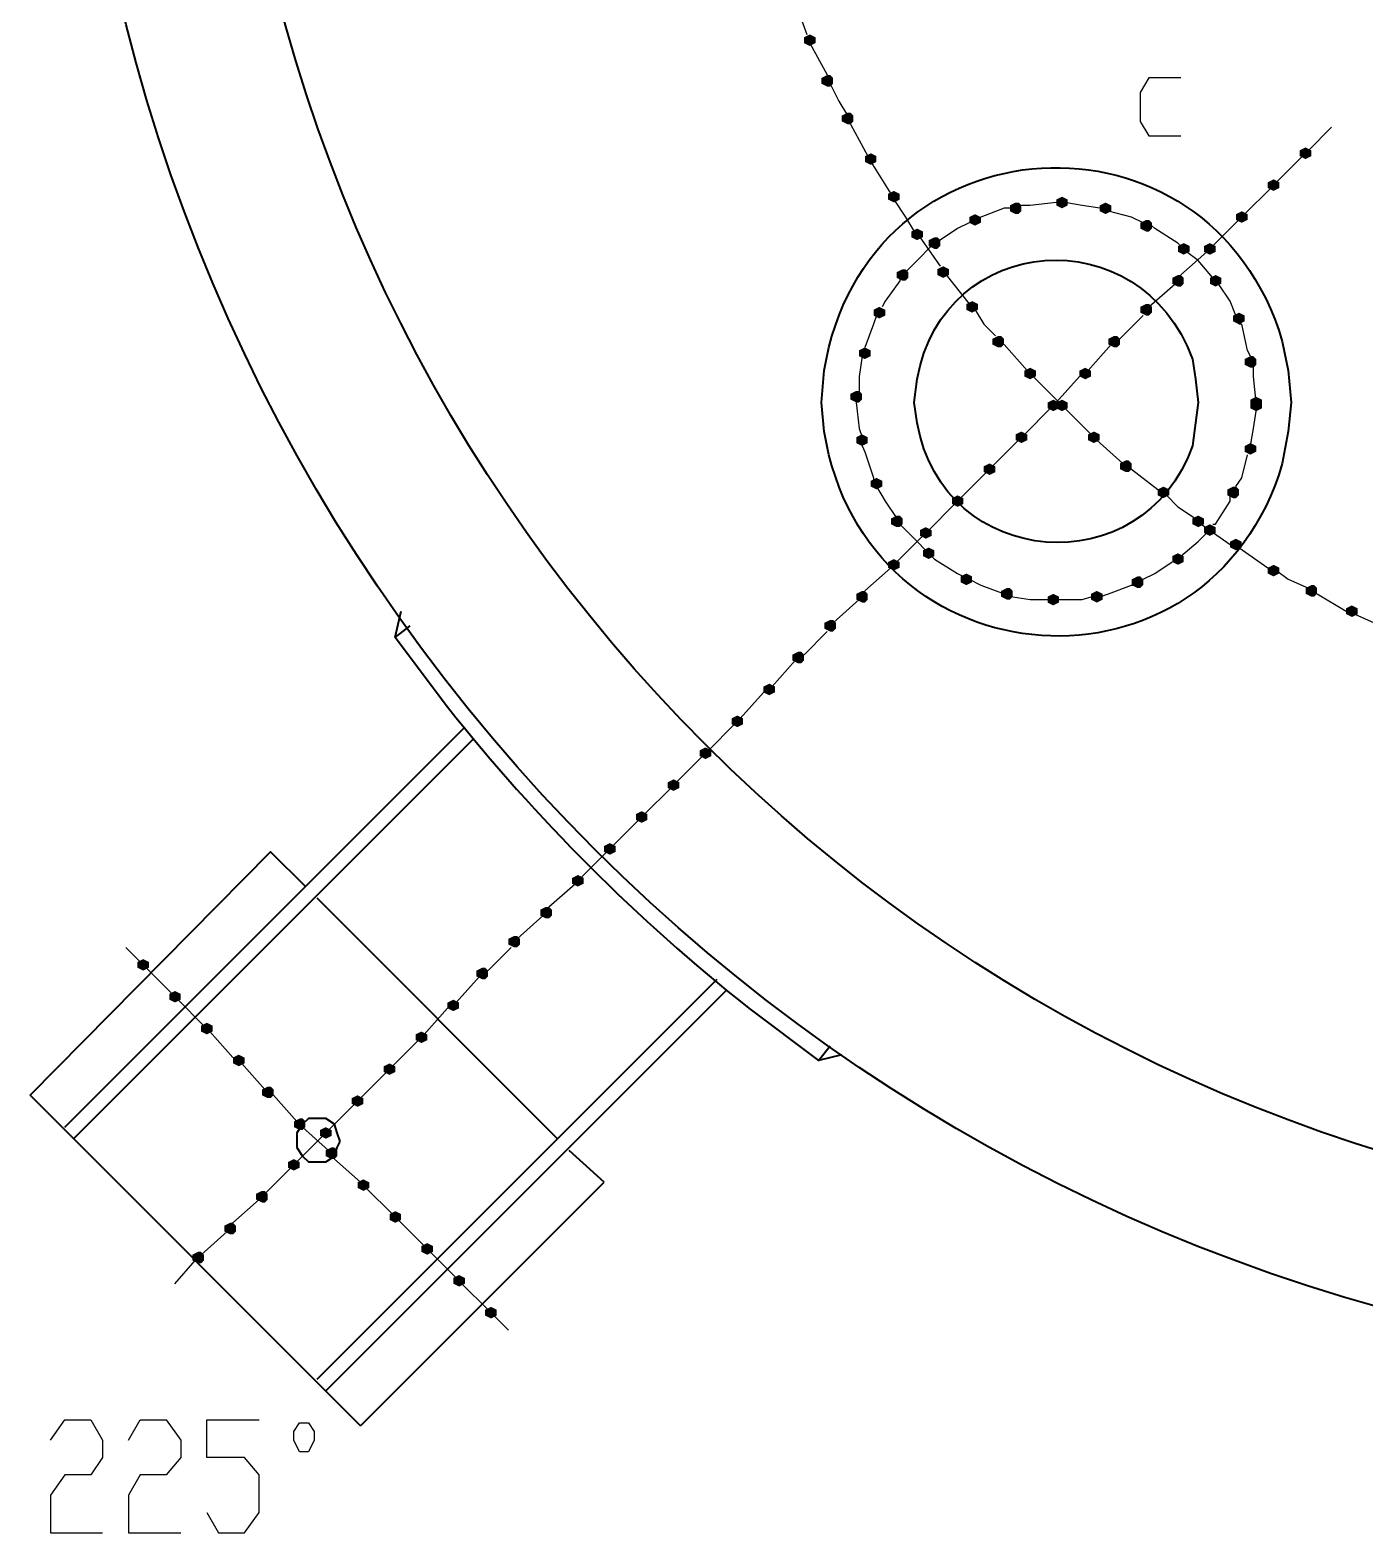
# Model space of a CAD drawing. Header units: millimetres. Extents: x 0 to 822, y 14 to 1153.
# Drawn here: x 140.2 to 223.1, y 153.1 to 246.5 of the extents above; entities that cross this region are included whole.
import ezdxf

# ---------------------------------------------------------------- set-up
doc = ezdxf.new("R2010")
doc.units = ezdxf.units.MM
doc.layers.add('1', color=7, linetype='Continuous')

msp = doc.modelspace()

# ---------------------------------------------------------------- hatches: boundary and pattern name
h = msp.add_hatch(color=0)
h.dxf.hatch_style = 2
h.paths.add_polyline_path([(188.64, 245.481732), (188.28, 245.661732), (188.28, 246.021732), (188.64, 246.201732), (189, 246.021732), (189, 245.661732)])
h = msp.add_hatch(color=0)
h.dxf.hatch_style = 2
h.paths.add_polyline_path([(189.72, 242.961732), (189.36, 243.141732), (189.36, 243.501732), (189.72, 243.681732), (189.9, 243.681732), (190.08, 243.501732), (190.08, 243.141732), (189.9, 242.961732)])
h = msp.add_hatch(color=0)
h.dxf.hatch_style = 2
h.paths.add_polyline_path([(190.98, 240.621732), (190.62, 240.801732), (190.62, 241.161732), (190.98, 241.341732), (191.16, 241.341732), (191.34, 241.161732), (191.34, 240.801732), (191.16, 240.621732)])
h = msp.add_hatch(color=0)
h.dxf.hatch_style = 2
h.paths.add_polyline_path([(219.42, 238.461732), (219.06, 238.641732), (219.06, 239.001732), (219.42, 239.181732), (219.78, 239.001732), (219.78, 238.641732)])
h = msp.add_hatch(color=0)
h.dxf.hatch_style = 2
h.paths.add_polyline_path([(192.42, 238.101732), (192.06, 238.281732), (192.06, 238.641732), (192.42, 238.821732), (192.78, 238.641732), (192.78, 238.281732)])
h = msp.add_hatch(color=0)
h.dxf.hatch_style = 2
h.paths.add_polyline_path([(217.44, 236.481732), (217.08, 236.661732), (217.08, 237.021732), (217.44, 237.201732), (217.8, 237.021732), (217.8, 236.661732)])
h = msp.add_hatch(color=0)
h.dxf.hatch_style = 2
h.paths.add_polyline_path([(193.86, 235.761732), (193.5, 235.941732), (193.5, 236.301732), (193.86, 236.481732), (194.22, 236.301732), (194.22, 235.941732)])
h = msp.add_hatch(color=0)
h.dxf.hatch_style = 2
h.paths.add_polyline_path([(201.42, 235.041732), (201.06, 235.221732), (201.06, 235.581732), (201.42, 235.761732), (201.6, 235.761732), (201.78, 235.581732), (201.78, 235.221732), (201.6, 235.041732)])
h = msp.add_hatch(color=0)
h.dxf.hatch_style = 2
h.paths.add_polyline_path([(204.3, 235.401732), (203.94, 235.581732), (203.94, 235.941732), (204.3, 236.121732), (204.66, 235.941732), (204.66, 235.581732)])
h = msp.add_hatch(color=0)
h.dxf.hatch_style = 2
h.paths.add_polyline_path([(207, 235.041732), (206.64, 235.221732), (206.64, 235.581732), (207, 235.761732), (207.36, 235.581732), (207.36, 235.221732)])
h = msp.add_hatch(color=0)
h.dxf.hatch_style = 2
h.paths.add_polyline_path([(215.46, 234.501732), (215.1, 234.681732), (215.1, 235.041732), (215.46, 235.221732), (215.82, 235.041732), (215.82, 234.681732)])
h = msp.add_hatch(color=0)
h.dxf.hatch_style = 2
h.paths.add_polyline_path([(198.9, 234.321732), (198.54, 234.501732), (198.54, 234.861732), (198.9, 235.041732), (199.26, 234.861732), (199.26, 234.501732)])
h = msp.add_hatch(color=0)
h.dxf.hatch_style = 2
h.paths.add_polyline_path([(209.52, 233.961732), (209.16, 234.141732), (209.16, 234.501732), (209.52, 234.681732), (209.7, 234.681732), (209.88, 234.501732), (209.88, 234.141732), (209.7, 233.961732)])
h = msp.add_hatch(color=0)
h.dxf.hatch_style = 2
h.paths.add_polyline_path([(195.3, 233.421732), (194.94, 233.601732), (194.94, 233.961732), (195.3, 234.141732), (195.66, 233.961732), (195.66, 233.601732)])
h = msp.add_hatch(color=0)
h.dxf.hatch_style = 2
h.paths.add_polyline_path([(196.38, 232.881732), (196.02, 233.061732), (196.02, 233.421732), (196.38, 233.601732), (196.56, 233.601732), (196.74, 233.421732), (196.74, 233.061732), (196.56, 232.881732)])
h = msp.add_hatch(color=0)
h.dxf.hatch_style = 2
h.paths.add_polyline_path([(211.86, 232.521732), (211.5, 232.701732), (211.5, 233.061732), (211.86, 233.241732), (212.22, 233.061732), (212.22, 232.701732)])
h = msp.add_hatch(color=0)
h.dxf.hatch_style = 2
h.paths.add_polyline_path([(213.48, 232.521732), (213.12, 232.701732), (213.12, 233.061732), (213.48, 233.241732), (213.84, 233.061732), (213.84, 232.701732)])
h = msp.add_hatch(color=0)
h.dxf.hatch_style = 2
h.paths.add_polyline_path([(194.4, 230.901732), (194.04, 231.081732), (194.04, 231.441732), (194.4, 231.621732), (194.58, 231.621732), (194.76, 231.441732), (194.76, 231.081732), (194.58, 230.901732)])
h = msp.add_hatch(color=0)
h.dxf.hatch_style = 2
h.paths.add_polyline_path([(196.92, 231.081732), (196.56, 231.261732), (196.56, 231.621732), (196.92, 231.801732), (197.28, 231.621732), (197.28, 231.261732)])
h = msp.add_hatch(color=0)
h.dxf.hatch_style = 2
h.paths.add_polyline_path([(211.5, 230.541732), (211.14, 230.721732), (211.14, 231.081732), (211.5, 231.261732), (211.68, 231.261732), (211.86, 231.081732), (211.86, 230.721732), (211.68, 230.541732)])
h = msp.add_hatch(color=0)
h.dxf.hatch_style = 2
h.paths.add_polyline_path([(213.84, 230.541732), (213.48, 230.721732), (213.48, 231.081732), (213.84, 231.261732), (214.2, 231.081732), (214.2, 230.721732)])
h = msp.add_hatch(color=0)
h.dxf.hatch_style = 2
h.paths.add_polyline_path([(198.72, 228.921732), (198.36, 229.101732), (198.36, 229.461732), (198.72, 229.641732), (199.08, 229.461732), (199.08, 229.101732)])
h = msp.add_hatch(color=0)
h.dxf.hatch_style = 2
h.paths.add_polyline_path([(192.96, 228.561732), (192.6, 228.741732), (192.6, 229.101732), (192.96, 229.281732), (193.32, 229.101732), (193.32, 228.741732)])
h = msp.add_hatch(color=0)
h.dxf.hatch_style = 2
h.paths.add_polyline_path([(209.52, 228.741732), (209.16, 228.921732), (209.16, 229.281732), (209.52, 229.461732), (209.7, 229.461732), (209.88, 229.281732), (209.88, 228.921732), (209.7, 228.741732)])
h = msp.add_hatch(color=0)
h.dxf.hatch_style = 2
h.paths.add_polyline_path([(215.28, 228.201732), (214.92, 228.381732), (214.92, 228.741732), (215.28, 228.921732), (215.64, 228.741732), (215.64, 228.381732)])
h = msp.add_hatch(color=0)
h.dxf.hatch_style = 2
h.paths.add_polyline_path([(200.34, 226.761732), (199.98, 226.941732), (199.98, 227.301732), (200.34, 227.481732), (200.52, 227.481732), (200.7, 227.301732), (200.7, 226.941732), (200.52, 226.761732)])
h = msp.add_hatch(color=0)
h.dxf.hatch_style = 2
h.paths.add_polyline_path([(207.54, 226.761732), (207.18, 226.941732), (207.18, 227.301732), (207.54, 227.481732), (207.72, 227.481732), (207.9, 227.301732), (207.9, 226.941732), (207.72, 226.761732)])
h = msp.add_hatch(color=0)
h.dxf.hatch_style = 2
h.paths.add_polyline_path([(192.06, 226.041732), (191.7, 226.221732), (191.7, 226.581732), (192.06, 226.761732), (192.42, 226.581732), (192.42, 226.221732)])
h = msp.add_hatch(color=0)
h.dxf.hatch_style = 2
h.paths.add_polyline_path([(216, 225.501732), (215.64, 225.681732), (215.64, 226.041732), (216, 226.221732), (216.18, 226.221732), (216.36, 226.041732), (216.36, 225.681732), (216.18, 225.501732)])
h = msp.add_hatch(color=0)
h.dxf.hatch_style = 2
h.paths.add_polyline_path([(202.32, 224.781732), (201.96, 224.961732), (201.96, 225.321732), (202.32, 225.501732), (202.68, 225.321732), (202.68, 224.961732)])
h = msp.add_hatch(color=0)
h.dxf.hatch_style = 2
h.paths.add_polyline_path([(205.74, 224.781732), (205.38, 224.961732), (205.38, 225.321732), (205.74, 225.501732), (206.1, 225.321732), (206.1, 224.961732)])
h = msp.add_hatch(color=0)
h.dxf.hatch_style = 2
h.paths.add_polyline_path([(191.52, 223.341732), (191.16, 223.521732), (191.16, 223.881732), (191.52, 224.061732), (191.7, 224.061732), (191.88, 223.881732), (191.88, 223.521732), (191.7, 223.341732)])
h = msp.add_hatch(color=0)
h.dxf.hatch_style = 2
h.paths.add_polyline_path([(203.76, 222.801732), (203.4, 222.981732), (203.4, 223.341732), (203.76, 223.521732), (204.12, 223.341732), (204.12, 222.981732)])
h = msp.add_hatch(color=0)
h.dxf.hatch_style = 2
h.paths.add_polyline_path([(204.3, 222.801732), (203.94, 222.981732), (203.94, 223.341732), (204.3, 223.521732), (204.66, 223.341732), (204.66, 222.981732)])
h = msp.add_hatch(color=0)
h.dxf.hatch_style = 2
h.paths.add_polyline_path([(216.36, 222.981732), (216, 223.161732), (216, 223.521732), (216.36, 223.701732), (216.72, 223.521732), (216.72, 223.161732)])
h = msp.add_hatch(color=0)
h.dxf.hatch_style = 2
h.paths.add_polyline_path([(216.36, 222.801732), (216, 222.981732), (216, 223.341732), (216.36, 223.521732), (216.72, 223.341732), (216.72, 222.981732)])
h = msp.add_hatch(color=0)
h.dxf.hatch_style = 2
h.paths.add_polyline_path([(191.88, 220.641732), (191.52, 220.821732), (191.52, 221.181732), (191.88, 221.361732), (192.24, 221.181732), (192.24, 220.821732)])
h = msp.add_hatch(color=0)
h.dxf.hatch_style = 2
h.paths.add_polyline_path([(201.78, 220.821732), (201.42, 221.001732), (201.42, 221.361732), (201.78, 221.541732), (202.14, 221.361732), (202.14, 221.001732)])
h = msp.add_hatch(color=0)
h.dxf.hatch_style = 2
h.paths.add_polyline_path([(206.28, 220.821732), (205.92, 221.001732), (205.92, 221.361732), (206.28, 221.541732), (206.64, 221.361732), (206.64, 221.001732)])
h = msp.add_hatch(color=0)
h.dxf.hatch_style = 2
h.paths.add_polyline_path([(216, 220.101732), (215.64, 220.281732), (215.64, 220.641732), (216, 220.821732), (216.36, 220.641732), (216.36, 220.281732)])
h = msp.add_hatch(color=0)
h.dxf.hatch_style = 2
h.paths.add_polyline_path([(199.8, 218.841732), (199.44, 219.021732), (199.44, 219.381732), (199.8, 219.561732), (200.16, 219.381732), (200.16, 219.021732)])
h = msp.add_hatch(color=0)
h.dxf.hatch_style = 2
h.paths.add_polyline_path([(208.26, 219.021732), (207.9, 219.201732), (207.9, 219.561732), (208.26, 219.741732), (208.44, 219.741732), (208.62, 219.561732), (208.62, 219.201732), (208.44, 219.021732)])
h = msp.add_hatch(color=0)
h.dxf.hatch_style = 2
h.paths.add_polyline_path([(192.78, 217.941732), (192.42, 218.121732), (192.42, 218.481732), (192.78, 218.661732), (193.14, 218.481732), (193.14, 218.121732)])
h = msp.add_hatch(color=0)
h.dxf.hatch_style = 2
h.paths.add_polyline_path([(197.82, 216.861732), (197.46, 217.041732), (197.46, 217.401732), (197.82, 217.581732), (198.18, 217.401732), (198.18, 217.041732)])
h = msp.add_hatch(color=0)
h.dxf.hatch_style = 2
h.paths.add_polyline_path([(210.6, 217.401732), (210.24, 217.581732), (210.24, 217.941732), (210.6, 218.121732), (210.96, 217.941732), (210.96, 217.581732)])
h = msp.add_hatch(color=0)
h.dxf.hatch_style = 2
h.paths.add_polyline_path([(214.92, 217.401732), (214.56, 217.581732), (214.56, 217.941732), (214.92, 218.121732), (215.1, 218.121732), (215.28, 217.941732), (215.28, 217.581732), (215.1, 217.401732)])
h = msp.add_hatch(color=0)
h.dxf.hatch_style = 2
h.paths.add_polyline_path([(194.04, 215.601732), (193.68, 215.781732), (193.68, 216.141732), (194.04, 216.321732), (194.22, 216.321732), (194.4, 216.141732), (194.4, 215.781732), (194.22, 215.601732)])
h = msp.add_hatch(color=0)
h.dxf.hatch_style = 2
h.paths.add_polyline_path([(195.84, 214.881732), (195.48, 215.061732), (195.48, 215.421732), (195.84, 215.601732), (196.2, 215.421732), (196.2, 215.061732)])
h = msp.add_hatch(color=0)
h.dxf.hatch_style = 2
h.paths.add_polyline_path([(212.76, 215.601732), (212.4, 215.781732), (212.4, 216.141732), (212.76, 216.321732), (213.12, 216.141732), (213.12, 215.781732)])
h = msp.add_hatch(color=0)
h.dxf.hatch_style = 2
h.paths.add_polyline_path([(213.48, 215.061732), (213.12, 215.241732), (213.12, 215.601732), (213.48, 215.781732), (213.84, 215.601732), (213.84, 215.241732)])
h = msp.add_hatch(color=0)
h.dxf.hatch_style = 2
h.paths.add_polyline_path([(215.1, 214.161732), (214.74, 214.341732), (214.74, 214.701732), (215.1, 214.881732), (215.46, 214.701732), (215.46, 214.341732)])
h = msp.add_hatch(color=0)
h.dxf.hatch_style = 2
h.paths.add_polyline_path([(196.02, 213.621732), (195.66, 213.801732), (195.66, 214.161732), (196.02, 214.341732), (196.38, 214.161732), (196.38, 213.801732)])
h = msp.add_hatch(color=0)
h.dxf.hatch_style = 2
h.paths.add_polyline_path([(211.5, 213.261732), (211.14, 213.441732), (211.14, 213.801732), (211.5, 213.981732), (211.86, 213.801732), (211.86, 213.441732)])
h = msp.add_hatch(color=0)
h.dxf.hatch_style = 2
h.paths.add_polyline_path([(193.86, 212.901732), (193.5, 213.081732), (193.5, 213.441732), (193.86, 213.621732), (194.22, 213.441732), (194.22, 213.081732)])
h = msp.add_hatch(color=0)
h.dxf.hatch_style = 2
h.paths.add_polyline_path([(217.44, 212.541732), (217.08, 212.721732), (217.08, 213.081732), (217.44, 213.261732), (217.8, 213.081732), (217.8, 212.721732)])
h = msp.add_hatch(color=0)
h.dxf.hatch_style = 2
h.paths.add_polyline_path([(198.36, 212.001732), (198, 212.181732), (198, 212.541732), (198.36, 212.721732), (198.72, 212.541732), (198.72, 212.181732)])
h = msp.add_hatch(color=0)
h.dxf.hatch_style = 2
h.paths.add_polyline_path([(208.98, 211.821732), (208.62, 212.001732), (208.62, 212.361732), (208.98, 212.541732), (209.16, 212.541732), (209.34, 212.361732), (209.34, 212.001732), (209.16, 211.821732)])
h = msp.add_hatch(color=0)
h.dxf.hatch_style = 2
h.paths.add_polyline_path([(219.78, 211.281732), (219.42, 211.461732), (219.42, 211.821732), (219.78, 212.001732), (219.96, 212.001732), (220.14, 211.821732), (220.14, 211.461732), (219.96, 211.281732)])
h = msp.add_hatch(color=0)
h.dxf.hatch_style = 2
h.paths.add_polyline_path([(191.88, 210.921732), (191.52, 211.101732), (191.52, 211.461732), (191.88, 211.641732), (192.06, 211.641732), (192.24, 211.461732), (192.24, 211.101732), (192.06, 210.921732)])
h = msp.add_hatch(color=0)
h.dxf.hatch_style = 2
h.paths.add_polyline_path([(200.88, 211.101732), (200.52, 211.281732), (200.52, 211.641732), (200.88, 211.821732), (201.06, 211.821732), (201.24, 211.641732), (201.24, 211.281732), (201.06, 211.101732)])
h = msp.add_hatch(color=0)
h.dxf.hatch_style = 2
h.paths.add_polyline_path([(203.76, 210.741732), (203.4, 210.921732), (203.4, 211.281732), (203.76, 211.461732), (204.12, 211.281732), (204.12, 210.921732)])
h = msp.add_hatch(color=0)
h.dxf.hatch_style = 2
h.paths.add_polyline_path([(206.46, 210.921732), (206.1, 211.101732), (206.1, 211.461732), (206.46, 211.641732), (206.82, 211.461732), (206.82, 211.101732)])
h = msp.add_hatch(color=0)
h.dxf.hatch_style = 2
h.paths.add_polyline_path([(222.3, 210.021732), (221.94, 210.201732), (221.94, 210.561732), (222.3, 210.741732), (222.66, 210.561732), (222.66, 210.201732)])
h = msp.add_hatch(color=0)
h.dxf.hatch_style = 2
h.paths.add_polyline_path([(189.9, 209.121732), (189.54, 209.301732), (189.54, 209.661732), (189.9, 209.841732), (190.08, 209.841732), (190.26, 209.661732), (190.26, 209.301732), (190.08, 209.121732)])
h = msp.add_hatch(color=0)
h.dxf.hatch_style = 2
h.paths.add_polyline_path([(187.92, 207.141732), (187.56, 207.321732), (187.56, 207.681732), (187.92, 207.861732), (188.1, 207.861732), (188.28, 207.681732), (188.28, 207.321732), (188.1, 207.141732)])
h = msp.add_hatch(color=0)
h.dxf.hatch_style = 2
h.paths.add_polyline_path([(186.12, 205.161732), (185.76, 205.341732), (185.76, 205.701732), (186.12, 205.881732), (186.48, 205.701732), (186.48, 205.341732)])
h = msp.add_hatch(color=0)
h.dxf.hatch_style = 2
h.paths.add_polyline_path([(184.14, 203.181732), (183.78, 203.361732), (183.78, 203.721732), (184.14, 203.901732), (184.5, 203.721732), (184.5, 203.361732)])
h = msp.add_hatch(color=0)
h.dxf.hatch_style = 2
h.paths.add_polyline_path([(182.16, 201.201732), (181.8, 201.381732), (181.8, 201.741732), (182.16, 201.921732), (182.52, 201.741732), (182.52, 201.381732)])
h = msp.add_hatch(color=0)
h.dxf.hatch_style = 2
h.paths.add_polyline_path([(180.18, 199.221732), (179.82, 199.401732), (179.82, 199.761732), (180.18, 199.941732), (180.54, 199.761732), (180.54, 199.401732)])
h = msp.add_hatch(color=0)
h.dxf.hatch_style = 2
h.paths.add_polyline_path([(178.2, 197.241732), (177.84, 197.421732), (177.84, 197.781732), (178.2, 197.961732), (178.56, 197.781732), (178.56, 197.421732)])
h = msp.add_hatch(color=0)
h.dxf.hatch_style = 2
h.paths.add_polyline_path([(176.22, 195.261732), (175.86, 195.441732), (175.86, 195.801732), (176.22, 195.981732), (176.58, 195.801732), (176.58, 195.441732)])
h = msp.add_hatch(color=0)
h.dxf.hatch_style = 2
h.paths.add_polyline_path([(174.24, 193.281732), (173.88, 193.461732), (173.88, 193.821732), (174.24, 194.001732), (174.6, 193.821732), (174.6, 193.461732)])
h = msp.add_hatch(color=0)
h.dxf.hatch_style = 2
h.paths.add_polyline_path([(172.26, 191.301732), (171.9, 191.481732), (171.9, 191.841732), (172.26, 192.021732), (172.44, 192.021732), (172.62, 191.841732), (172.62, 191.481732), (172.44, 191.301732)])
h = msp.add_hatch(color=0)
h.dxf.hatch_style = 2
h.paths.add_polyline_path([(170.28, 189.501732), (169.92, 189.681732), (169.92, 190.041732), (170.28, 190.221732), (170.46, 190.221732), (170.64, 190.041732), (170.64, 189.681732), (170.46, 189.501732)])
h = msp.add_hatch(color=0)
h.dxf.hatch_style = 2
h.paths.add_polyline_path([(147.24, 188.061732), (146.88, 188.241732), (146.88, 188.601732), (147.24, 188.781732), (147.6, 188.601732), (147.6, 188.241732)])
h = msp.add_hatch(color=0)
h.dxf.hatch_style = 2
h.paths.add_polyline_path([(168.3, 187.521732), (167.94, 187.701732), (167.94, 188.061732), (168.3, 188.241732), (168.48, 188.241732), (168.66, 188.061732), (168.66, 187.701732), (168.48, 187.521732)])
h = msp.add_hatch(color=0)
h.dxf.hatch_style = 2
h.paths.add_polyline_path([(149.22, 186.081732), (148.86, 186.261732), (148.86, 186.621732), (149.22, 186.801732), (149.58, 186.621732), (149.58, 186.261732)])
h = msp.add_hatch(color=0)
h.dxf.hatch_style = 2
h.paths.add_polyline_path([(166.5, 185.541732), (166.14, 185.721732), (166.14, 186.081732), (166.5, 186.261732), (166.86, 186.081732), (166.86, 185.721732)])
h = msp.add_hatch(color=0)
h.dxf.hatch_style = 2
h.paths.add_polyline_path([(151.2, 184.101732), (150.84, 184.281732), (150.84, 184.641732), (151.2, 184.821732), (151.56, 184.641732), (151.56, 184.281732)])
h = msp.add_hatch(color=0)
h.dxf.hatch_style = 2
h.paths.add_polyline_path([(164.52, 183.561732), (164.16, 183.741732), (164.16, 184.101732), (164.52, 184.281732), (164.88, 184.101732), (164.88, 183.741732)])
h = msp.add_hatch(color=0)
h.dxf.hatch_style = 2
h.paths.add_polyline_path([(153.18, 182.121732), (152.82, 182.301732), (152.82, 182.661732), (153.18, 182.841732), (153.54, 182.661732), (153.54, 182.301732)])
h = msp.add_hatch(color=0)
h.dxf.hatch_style = 2
h.paths.add_polyline_path([(162.54, 181.581732), (162.18, 181.761732), (162.18, 182.121732), (162.54, 182.301732), (162.9, 182.121732), (162.9, 181.761732)])
h = msp.add_hatch(color=0)
h.dxf.hatch_style = 2
h.paths.add_polyline_path([(154.98, 180.141732), (154.62, 180.321732), (154.62, 180.681732), (154.98, 180.861732), (155.16, 180.861732), (155.34, 180.681732), (155.34, 180.321732), (155.16, 180.141732)])
h = msp.add_hatch(color=0)
h.dxf.hatch_style = 2
h.paths.add_polyline_path([(160.56, 179.601732), (160.2, 179.781732), (160.2, 180.141732), (160.56, 180.321732), (160.92, 180.141732), (160.92, 179.781732)])
h = msp.add_hatch(color=0)
h.dxf.hatch_style = 2
h.paths.add_polyline_path([(156.96, 178.161732), (156.6, 178.341732), (156.6, 178.701732), (156.96, 178.881732), (157.14, 178.881732), (157.32, 178.701732), (157.32, 178.341732), (157.14, 178.161732)])
h = msp.add_hatch(color=0)
h.dxf.hatch_style = 2
h.paths.add_polyline_path([(158.58, 177.621732), (158.22, 177.801732), (158.22, 178.161732), (158.58, 178.341732), (158.94, 178.161732), (158.94, 177.801732)])
h = msp.add_hatch(color=0)
h.dxf.hatch_style = 2
h.paths.add_polyline_path([(158.94, 176.361732), (158.58, 176.541732), (158.58, 176.901732), (158.94, 177.081732), (159.12, 177.081732), (159.3, 176.901732), (159.3, 176.541732), (159.12, 176.361732)])
h = msp.add_hatch(color=0)
h.dxf.hatch_style = 2
h.paths.add_polyline_path([(156.6, 175.641732), (156.24, 175.821732), (156.24, 176.181732), (156.6, 176.361732), (156.96, 176.181732), (156.96, 175.821732)])
h = msp.add_hatch(color=0)
h.dxf.hatch_style = 2
h.paths.add_polyline_path([(160.92, 174.381732), (160.56, 174.561732), (160.56, 174.921732), (160.92, 175.101732), (161.28, 174.921732), (161.28, 174.561732)])
h = msp.add_hatch(color=0)
h.dxf.hatch_style = 2
h.paths.add_polyline_path([(154.62, 173.661732), (154.26, 173.841732), (154.26, 174.201732), (154.62, 174.381732), (154.8, 174.381732), (154.98, 174.201732), (154.98, 173.841732), (154.8, 173.661732)])
h = msp.add_hatch(color=0)
h.dxf.hatch_style = 2
h.paths.add_polyline_path([(162.9, 172.401732), (162.54, 172.581732), (162.54, 172.941732), (162.9, 173.121732), (163.26, 172.941732), (163.26, 172.581732)])
h = msp.add_hatch(color=0)
h.dxf.hatch_style = 2
h.paths.add_polyline_path([(152.64, 171.681732), (152.28, 171.861732), (152.28, 172.221732), (152.64, 172.401732), (152.82, 172.401732), (153, 172.221732), (153, 171.861732), (152.82, 171.681732)])
h = msp.add_hatch(color=0)
h.dxf.hatch_style = 2
h.paths.add_polyline_path([(164.88, 170.421732), (164.52, 170.601732), (164.52, 170.961732), (164.88, 171.141732), (165.24, 170.961732), (165.24, 170.601732)])
h = msp.add_hatch(color=0)
h.dxf.hatch_style = 2
h.paths.add_polyline_path([(150.66, 169.881732), (150.3, 170.061732), (150.3, 170.421732), (150.66, 170.601732), (150.84, 170.601732), (151.02, 170.421732), (151.02, 170.061732), (150.84, 169.881732)])
h = msp.add_hatch(color=0)
h.dxf.hatch_style = 2
h.paths.add_polyline_path([(166.86, 168.441732), (166.5, 168.621732), (166.5, 168.981732), (166.86, 169.161732), (167.22, 168.981732), (167.22, 168.621732)])
h = msp.add_hatch(color=0)
h.dxf.hatch_style = 2
h.paths.add_polyline_path([(168.84, 166.461732), (168.48, 166.641732), (168.48, 167.001732), (168.84, 167.181732), (169.2, 167.001732), (169.2, 166.641732)])

# ---------------------------------------------------------------- linework, layer by layer
at = {"layer": '1', "color": 0, "lineweight": 25}
for points in [[(187.74, 248.181732), (188.46, 246.201732)], [(188.64, 245.661732), (189.72, 243.681732)], [(189.9, 243.141732), (190.44, 242.061732), (190.98, 241.161732)], [(211.68, 243.501732), (209.7, 243.501732), (209.16, 242.601732), (209.16, 240.801732), (209.7, 239.901732), (211.68, 239.901732)], [(191.16, 240.621732), (192.24, 238.641732)], [(219.6, 239.001732), (221.04, 240.441732)], [(192.42, 238.281732), (193.68, 236.301732)], [(217.62, 237.021732), (219.24, 238.641732)], [(215.64, 235.041732), (217.26, 236.661732)], [(193.86, 235.941732), (194.58, 234.861732), (195.12, 233.961732)], [(201.24, 235.401732), (200.7, 235.401732), (199.26, 234.861732), (199.08, 234.681732)], [(203.94, 235.761732), (202.32, 235.581732), (201.78, 235.581732)], [(206.64, 235.401732), (205.56, 235.581732), (204.48, 235.761732)], [(209.34, 234.501732), (208.62, 234.861732), (207.18, 235.221732)], [(198.54, 234.501732), (197.82, 234.141732), (196.74, 233.421732)], [(211.68, 233.061732), (211.5, 233.241732), (210.06, 234.141732), (209.88, 234.321732)], [(213.66, 233.061732), (215.28, 234.681732)], [(195.48, 233.601732), (196.74, 231.801732)], [(196.2, 233.061732), (195.3, 232.161732), (194.58, 231.441732)], [(211.68, 231.261732), (213.3, 232.701732)], [(213.66, 231.081732), (212.76, 232.161732), (212.04, 232.701732)], [(194.22, 231.081732), (194.22, 230.901732), (193.32, 229.641732), (193.14, 229.281732)], [(197.1, 231.261732), (198.54, 229.461732)], [(209.7, 229.281732), (211.32, 230.721732)], [(215.1, 228.741732), (214.74, 229.641732), (214.02, 230.721732)], [(192.78, 228.741732), (192.6, 228.201732), (192.06, 226.761732)], [(198.9, 229.101732), (199.44, 228.201732), (200.16, 227.481732)], [(207.9, 227.301732), (209.34, 228.741732)], [(216, 226.221732), (215.82, 226.581732), (215.46, 228.201732), (215.28, 228.201732)], [(200.7, 226.941732), (202.14, 225.321732)], [(205.92, 225.321732), (207.36, 226.941732)], [(191.88, 226.221732), (191.7, 224.961732), (191.7, 223.881732)], [(202.5, 224.961732), (204.12, 223.341732)], [(203.94, 223.341732), (205.38, 224.961732)], [(216.36, 223.341732), (216.18, 224.961732), (216.18, 225.681732)], [(191.52, 223.341732), (191.7, 221.721732), (191.88, 221.181732)], [(201.96, 221.361732), (203.58, 222.981732)], [(204.48, 222.981732), (205.2, 222.261732), (206.1, 221.361732)], [(216, 220.641732), (216.18, 221.721732), (216.36, 222.801732)], [(191.88, 220.641732), (192.06, 220.281732), (192.6, 218.661732), (192.6, 218.481732)], [(199.98, 219.381732), (201.6, 221.001732)], [(206.46, 221.001732), (208.08, 219.561732)], [(215.1, 218.121732), (215.46, 218.661732), (215.82, 220.101732)], [(198, 217.401732), (199.62, 219.021732)], [(208.62, 219.201732), (210.24, 217.941732)], [(192.78, 218.121732), (193.32, 217.221732), (194.04, 216.141732)], [(210.78, 217.581732), (211.5, 216.861732), (212.58, 216.141732)], [(213.66, 215.781732), (213.84, 215.781732), (214.74, 217.221732), (214.74, 217.581732)], [(196.02, 215.421732), (197.64, 217.041732)], [(194.22, 215.781732), (195.3, 214.701732), (195.84, 214.161732)], [(212.94, 215.781732), (214.74, 214.521732)], [(194.04, 213.441732), (195.66, 215.061732)], [(211.68, 213.801732), (212.76, 214.701732), (213.3, 215.241732)], [(196.2, 213.801732), (196.38, 213.621732), (197.82, 212.721732), (198.18, 212.541732)], [(215.28, 214.341732), (217.08, 213.081732)], [(192.06, 211.641732), (193.68, 213.081732)], [(209.34, 212.361732), (210.06, 212.721732), (211.14, 213.441732)], [(217.62, 212.901732), (218.34, 212.361732), (219.6, 211.821732)], [(198.54, 212.361732), (199.26, 212.001732), (200.7, 211.461732)], [(206.64, 211.281732), (207.18, 211.461732), (208.62, 212.001732), (208.8, 212.001732)], [(190.08, 209.661732), (191.7, 211.101732)], [(201.24, 211.281732), (202.32, 211.101732), (203.4, 211.101732)], [(203.94, 211.101732), (205.56, 211.101732), (206.1, 211.281732)], [(220.14, 211.461732), (221.94, 210.381732)], [(222.48, 210.201732), (224.46, 209.301732)], [(188.28, 207.681732), (189.72, 209.121732)], [(186.3, 205.701732), (187.74, 207.321732)], [(184.32, 203.721732), (185.76, 205.341732)], [(182.34, 201.741732), (183.96, 203.361732)], [(180.36, 199.761732), (181.98, 201.381732)], [(178.38, 197.781732), (180, 199.401732)], [(176.4, 195.801732), (178.02, 197.421732)], [(174.42, 193.821732), (176.04, 195.441732)], [(172.44, 192.021732), (174.06, 193.461732)], [(170.46, 190.041732), (172.08, 191.481732)], [(146.16, 189.501732), (147.06, 188.601732)], [(168.66, 188.061732), (170.1, 189.501732)], [(147.42, 188.241732), (149.04, 186.621732)], [(166.68, 186.081732), (168.12, 187.701732)], [(149.4, 186.261732), (151.02, 184.641732)], [(164.7, 184.101732), (166.14, 185.721732)], [(151.38, 184.281732), (152.82, 182.661732)], [(162.72, 182.121732), (164.34, 183.741732)], [(153.36, 182.301732), (154.8, 180.681732)], [(160.74, 180.141732), (162.36, 181.761732)], [(155.34, 180.321732), (156.78, 178.701732)], [(158.76, 178.161732), (160.38, 179.781732)], [(157.14, 178.341732), (158.76, 176.901732)], [(156.78, 176.181732), (158.4, 177.801732)], [(154.8, 174.201732), (156.42, 175.821732)], [(159.12, 176.361732), (160.74, 174.921732)], [(161.1, 174.561732), (162.72, 172.941732)], [(152.82, 172.401732), (154.44, 173.841732)], [(150.84, 170.421732), (152.46, 171.861732)], [(163.08, 172.581732), (164.7, 170.961732)], [(149.22, 168.621732), (150.48, 170.061732)], [(165.06, 170.601732), (166.68, 168.981732)], [(167.04, 168.621732), (168.66, 167.001732)], [(169.02, 166.641732), (169.92, 165.741732)], [(141.48, 158.901732), (142.38, 160.161732), (144, 160.161732), (144.72, 158.901732), (144.72, 157.821732), (144, 156.741732), (142.38, 156.741732), (141.48, 155.481732), (141.48, 153.141732), (144.72, 153.141732)], [(146.34, 158.901732), (147.06, 160.161732), (148.68, 160.161732), (149.58, 158.901732), (149.58, 157.821732), (148.68, 156.741732), (147.06, 156.741732), (146.34, 155.481732), (146.34, 153.141732), (149.58, 153.141732)], [(151.2, 154.401732), (151.92, 153.141732), (153.54, 153.141732), (154.44, 154.401732), (154.44, 156.741732), (153.54, 157.821732), (151.2, 157.821732), (151.2, 160.161732), (154.44, 160.161732)], [(157.5, 159.981732), (157.86, 159.441732), (157.86, 158.901732), (157.5, 158.181732), (156.96, 158.181732), (156.6, 158.901732), (156.6, 159.441732), (156.96, 159.981732), (157.5, 159.981732)]]:
    msp.add_lwpolyline(points, dxfattribs=at)
at = {"layer": '1', "color": 0, "lineweight": 40}
for points in [[(162.9, 208.761732), (163.26, 210.381732)], [(142.38, 178.341732), (167.22, 203.181732)], [(142.92, 177.621732), (167.76, 202.461732)], [(140.22, 180.321732), (155.16, 195.441732), (157.32, 193.281732)], [(172.98, 177.621732), (158.04, 192.561732)], [(158.04, 162.681732), (182.88, 187.521732)], [(158.58, 161.961732), (183.42, 186.801732)], [(190.62, 182.841732), (189.18, 182.481732), (189.9, 183.381732)], [(160.74, 159.801732), (140.22, 180.321732)], [(159.48, 177.441732), (159.3, 177.981732), (159.12, 178.521732), (158.58, 178.881732), (158.04, 178.881732), (157.5, 178.881732), (157.14, 178.521732), (156.78, 177.981732), (156.78, 177.441732), (156.78, 177.081732), (157.14, 176.541732), (157.5, 176.181732), (158.04, 176.181732), (158.58, 176.181732), (159.12, 176.541732), (159.3, 177.081732), (159.48, 177.441732)], [(175.86, 174.921732), (173.7, 176.901732)], [(160.74, 159.801732), (175.86, 174.921732)]]:
    msp.add_lwpolyline(points, dxfattribs=at)
for points, knots in [([(364.86, 274.101732), (364.86, 274.101732), (364.68, 279.141732), (364.68, 279.141732), (364.68, 279.141732), (364.32, 284.181732), (364.32, 284.181732), (364.32, 284.181732), (363.78, 289.401732), (363.78, 289.401732), (356.22, 342.321732), (312.3, 382.281732), (259.02, 384.801732), (259.02, 384.801732), (253.8, 384.981732), (253.8, 384.981732), (253.8, 384.981732), (248.76, 384.801732), (248.76, 384.801732), (193.32, 382.281732), (148.32, 339.441732), (143.28, 284.181732), (143.28, 284.181732), (142.92, 279.141732), (142.92, 279.141732), (142.92, 279.141732), (142.92, 274.101732), (142.92, 274.101732), (142.92, 274.101732), (142.92, 268.881732), (142.92, 268.881732), (142.92, 268.881732), (143.28, 263.841732), (143.28, 263.841732), (148.14, 210.561732), (190.44, 168.441732), (243.54, 163.581732), (243.54, 163.581732), (248.76, 163.221732), (248.76, 163.221732), (248.76, 163.221732), (253.8, 163.041732), (253.8, 163.041732), (309.24, 163.221732), (356.04, 203.901732), (363.78, 258.621732), (363.78, 258.621732), (364.32, 263.841732), (364.32, 263.841732), (364.32, 263.841732), (364.68, 268.881732), (364.68, 268.881732), (364.68, 268.881732), (364.86, 274.101732), (364.86, 274.101732)], [0, 0, 0, 0, 1, 1, 1, 2, 2, 2, 3, 3, 3, 4, 4, 4, 5, 5, 5, 6, 6, 6, 7, 7, 7, 8, 8, 8, 9, 9, 9, 10, 10, 10, 11, 11, 11, 12, 12, 12, 13, 13, 13, 14, 14, 14, 15, 15, 15, 16, 16, 16, 17, 17, 17, 18, 18, 18, 18]), ([(355.68, 274.101732), (355.68, 274.101732), (355.68, 278.781732), (355.68, 278.781732), (355.68, 278.781732), (355.32, 283.641732), (355.32, 283.641732), (355.32, 283.641732), (354.78, 288.501732), (354.78, 288.501732), (347.58, 336.921732), (307.62, 373.281732), (258.84, 375.621732), (258.84, 375.621732), (253.98, 375.801732), (253.98, 375.801732), (253.98, 375.801732), (249.12, 375.621732), (249.12, 375.621732), (198.54, 373.101732), (157.68, 334.221732), (152.82, 283.641732), (152.82, 283.641732), (152.46, 278.781732), (152.46, 278.781732), (152.46, 278.781732), (152.28, 274.101732), (152.28, 274.101732), (152.28, 274.101732), (152.46, 269.241732), (152.46, 269.241732), (152.46, 269.241732), (152.82, 264.381732), (152.82, 264.381732), (157.5, 215.781732), (195.84, 177.441732), (244.44, 172.761732), (244.44, 172.761732), (249.12, 172.401732), (249.12, 172.401732), (249.12, 172.401732), (253.98, 172.221732), (253.98, 172.221732), (304.56, 172.401732), (347.4, 209.481732), (354.78, 259.521732), (354.78, 259.521732), (355.32, 264.381732), (355.32, 264.381732), (355.32, 264.381732), (355.68, 269.241732), (355.68, 269.241732), (355.68, 269.241732), (355.68, 274.101732), (355.68, 274.101732)], [0, 0, 0, 0, 1, 1, 1, 2, 2, 2, 3, 3, 3, 4, 4, 4, 5, 5, 5, 6, 6, 6, 7, 7, 7, 8, 8, 8, 9, 9, 9, 10, 10, 10, 11, 11, 11, 12, 12, 12, 13, 13, 13, 14, 14, 14, 15, 15, 15, 16, 16, 16, 17, 17, 17, 18, 18, 18, 18]), ([(218.52, 223.341732), (218.52, 223.341732), (218.34, 225.321732), (218.34, 225.321732), (218.34, 225.321732), (217.98, 227.121732), (217.98, 227.121732), (213.48, 242.421732), (192.06, 241.161732), (189.54, 225.321732), (189.54, 225.321732), (189.36, 223.341732), (189.36, 223.341732), (189.36, 223.341732), (189.54, 221.541732), (189.54, 221.541732), (192.06, 205.701732), (213.48, 204.261732), (217.98, 219.561732), (217.98, 219.561732), (218.34, 221.541732), (218.34, 221.541732), (218.34, 221.541732), (218.52, 223.341732), (218.52, 223.341732)], [0, 0, 0, 0, 1, 1, 1, 2, 2, 2, 3, 3, 3, 4, 4, 4, 5, 5, 5, 6, 6, 6, 7, 7, 7, 8, 8, 8, 8]), ([(212.76, 223.341732), (212.76, 223.341732), (212.58, 224.781732), (212.58, 224.781732), (212.58, 224.781732), (212.4, 226.041732), (212.4, 226.041732), (209.16, 234.861732), (196.92, 233.961732), (195.3, 224.781732), (195.3, 224.781732), (195.12, 223.341732), (195.12, 223.341732), (195.12, 223.341732), (195.3, 222.081732), (195.3, 222.081732), (196.92, 212.901732), (209.34, 212.001732), (212.4, 220.641732), (212.4, 220.641732), (212.58, 222.081732), (212.58, 222.081732), (212.58, 222.081732), (212.76, 223.341732), (212.76, 223.341732)], [0, 0, 0, 0, 1, 1, 1, 2, 2, 2, 3, 3, 3, 4, 4, 4, 5, 5, 5, 6, 6, 6, 7, 7, 7, 8, 8, 8, 8]), ([(163.8, 209.481732), (163.8, 209.481732), (162.9, 208.761732), (162.9, 208.761732), (162.9, 208.761732), (166.14, 204.441732), (166.14, 204.441732), (171.72, 197.421732), (177.84, 191.301732), (184.86, 185.721732), (184.86, 185.721732), (189.18, 182.481732), (189.18, 182.481732)], [0, 0, 0, 0, 1, 1, 1, 2, 2, 2, 3, 3, 3, 4, 4, 4, 4])]:
    msp.add_open_spline(points, degree=3, knots=knots, dxfattribs=at)

doc.saveas('drawing.dxf')
